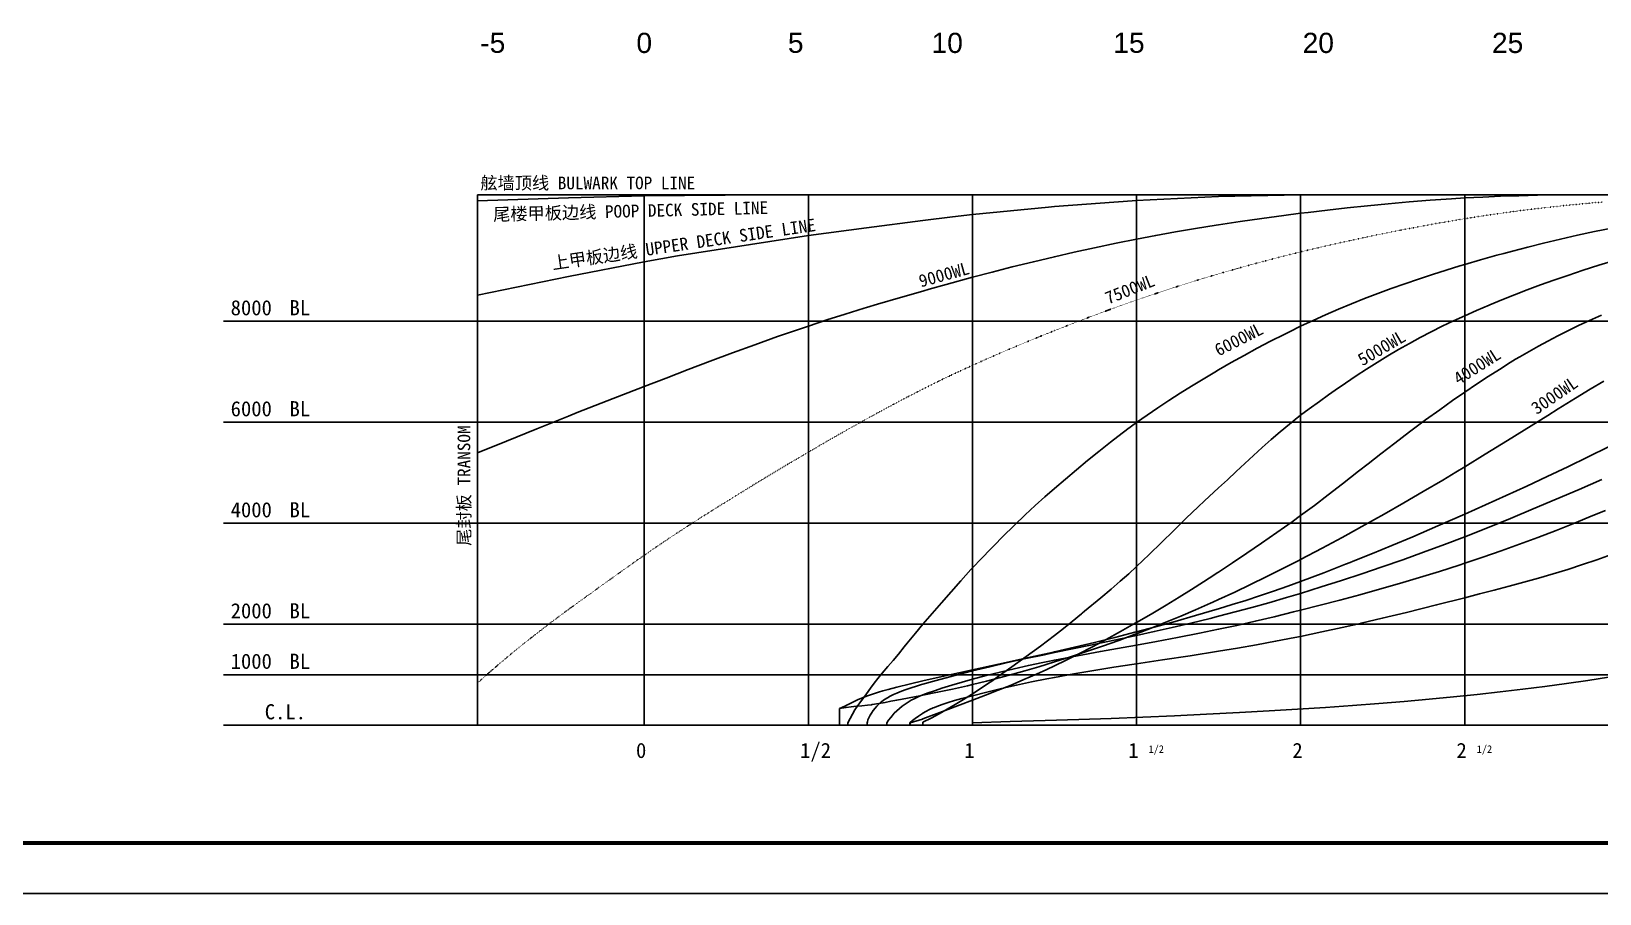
# Model space of a CAD drawing. Header units: millimetres. Extents: x 144707 to 335107, y -68023 to 180297.
# Drawn here: x 227278 to 258339, y 56138 to 73211 of the extents above; entities that cross this region are included whole.
import ezdxf
from ezdxf.enums import TextEntityAlignment as Align

# ---------------------------------------------------------------- set-up
doc = ezdxf.new("R2010")
doc.units = ezdxf.units.MM
doc.linetypes.add('ACAD_ISO07W100', pattern=[3.5, 0.5, -3])
for name, color, linetype in [('11', 7, 'Continuous'), ('11TEXTE', 4, 'Continuous'), ('WATER LINE', 62, 'Continuous')]:
    doc.layers.add(name, color=color, linetype=linetype)
doc.styles.add('SWISS721LIGHTBT', font='swissl.ttf')

# ---------------------------------------------------------------- blocks, each defined once
blk = doc.blocks.new('FRAMENUMBER')
at = {"layer": '11TEXTE', "style": 'SWISS721LIGHTBT'}
for s, p in [('-5', (-3000, -750)), ('0', (0, -750)), ('5', (3000, -750)), ('10', (6000, -750)), ('15', (9600, -750)), ('20', (13350, -750)), ('25', (17100, -750))]:
    blk.add_text(s, height=400, dxfattribs=at).set_placement(p, align=Align.MIDDLE)

msp = doc.modelspace()

# ---------------------------------------------------------------- linework, layer by layer
for p in [(242666.5743, 69973.3836), (236116.5743, 69858.6836)]:
    msp.add_line(p, (236116.5743, 69973.3836))
at = {"color": 6}
msp.add_line((236116.5766, 68121.3828), (236116.5766, 59473.3825), dxfattribs=at)
at = {"color": 1}
for points in [[(216206.5908, 56138.493), (335106.5908, 56138.493), (335106.5908, 98138.493), (216206.5908, 98138.493)], [(218706.5908, 57138.493), (334106.5908, 57138.493), (334106.5908, 97138.493), (218706.5908, 97138.493)]]:
    msp.add_lwpolyline(points, close=True, dxfattribs=at)
at = {"color": 1, "const_width": 80}
msp.add_lwpolyline([(218706.5908, 97138.493), (334106.5908, 97138.493), (334106.5908, 57138.493), (218706.5908, 57138.493), (218706.5908, 97178.493)], dxfattribs=at)
for points in [[(243470.5721, 69973.3833), (242650.577, 69973.3833)], [(244288.5775, 69973.3833), (243470.5721, 69973.3833)], [(245105.5697, 69973.3833), (244288.5775, 69973.3833)], [(245921.5792, 69973.3833), (245105.5697, 69973.3833)], [(246735.5745, 69973.3833), (245921.5792, 69973.3833)], [(247141.5743, 69973.3833), (246735.5745, 69973.3833)], [(247547.5741, 69973.3833), (247141.5743, 69973.3833)], [(247953.5799, 69973.3833), (247547.5741, 69973.3833)], [(248358.5726, 69973.3833), (247953.5799, 69973.3833)], [(248762.5704, 69973.3833), (248358.5726, 69973.3833)], [(249166.5743, 69973.3833), (248762.5704, 69973.3833)], [(249661.5694, 69973.3833), (249166.5743, 69973.3833)], [(250156.5767, 69973.3833), (249661.5694, 69973.3833)], [(250649.5699, 69973.3833), (250156.5767, 69973.3833)], [(251142.5753, 69973.3833), (250649.5699, 69973.3833)], [(251633.5726, 69973.3833), (251142.5753, 69973.3833)], [(252124.576, 69973.3833), (251633.5726, 69973.3833)], [(252613.5775, 69973.3833), (252124.576, 69973.3833)]]:
    msp.add_lwpolyline(points)
at = {"layer": '11', "color": 233, "linetype": 'Continuous'}
for points in [[(236116.5743, 59473.3825), (236116.5743, 69855.5844), (237916.5743, 69917.4844), (239416.5743, 69951.3844), (241819.8943, 69973.3844), (242666.5743, 69973.3844), (243816.5743, 69973.3844), (245916.5743, 69973.3844), (249166.5743, 69973.3844), (252016.6743, 69973.3844)], [(236116.5743, 59473.3825), (236116.5743, 64473.3844), (236116.5743, 67986.9744), (237916.5743, 68360.1044), (239416.5743, 68647.9944), (240074.9523, 68763.8144), (242666.5743, 69167.1044), (243816.5743, 69323.1544), (244936.5743, 69468.0844), (245518.5943, 69538.1844), (245916.5743, 69583.8844), (247424.7843, 69732.5844), (247541.5743, 69742.7844), (249079.7643, 69856.7844), (249166.5743, 69862.1844), (250791.5743, 69940.5844), (252416.5743, 69972.5844), (252704.8743, 69973.3844)]]:
    msp.add_lwpolyline(points, dxfattribs=at)
at = {"layer": '11', "color": 3, "linetype": 'Continuous'}
for points in [[(236116.5743, 59474.3824), (236116.5743, 64864.0825), (236689.0143, 65099.9025), (237289.5143, 65343.3725), (237916.5743, 65593.8325), (238088.0243, 65661.6625), (238680.8613, 65894.2725), (239416.5743, 66179.6725), (239851.6743, 66347.5525), (240287.3893, 66514.4225), (240724.5343, 66680.1525), (241164.1243, 66844.4725), (241607.2643, 67006.8825), (242055.0043, 67166.6925), (242508.0643, 67323.0125), (242666.5743, 67376.2625), (243029.9543, 67496.2525), (243397.8943, 67614.2325), (243772.4343, 67730.3125), (243816.5743, 67743.7225), (244036.7943, 67809.8125), (244489.3043, 67942.6325), (244936.5743, 68070.1325), (245062.1543, 68105.3325), (245396.8043, 68198.7225), (245916.5743, 68341.7625), (246305.7443, 68444.6725), (246704.5443, 68546.4725), (247123.1143, 68649.3625), (247541.5743, 68748.0025), (247933.3543, 68836.7725), (248335.2043, 68924.9625), (248761.6443, 69015.1925), (249166.5743, 69096.8625), (249548.2743, 69169.7625), (249937.6743, 69240.1325), (250336.0743, 69308.3825), (250742.3743, 69374.4125), (250791.5743, 69382.1625), (251220.7743, 69447.4925), (251651.5743, 69508.9825), (252083.4743, 69566.8825), (252416.5743, 69609.1825), (252565.2743, 69627.5825), (252949.6743, 69673.3825), (253340.0743, 69717.3825), (253739.0743, 69759.4825), (254147.4743, 69799.3825), (254563.2743, 69836.1825), (254982.6743, 69868.9825), (255401.7743, 69897.2825), (255666.5743, 69912.7825), (256022.5743, 69930.6825), (256376.1743, 69945.2825), (256737.0743, 69956.9825), (257105.8743, 69965.5825), (257512.2743, 69971.4825), (257697.2743, 69972.3825)], [(252704.8743, 69973.3844), (289036.574, 69973.3833)], [(243449.0743, 59474.3825), (243449.0743, 59523.3825), (243493.1943, 59607.5305), (243539.1743, 59692.7335), (243589.9543, 59778.3275), (243646.7343, 59863.5075), (243686.5643, 59918.8095), (243816.5743, 60095.2775), (243897.0943, 60208.2065), (243970.4543, 60307.1125), (244042.6743, 60399.1315), (244129.0643, 60503.2225), (244242.3643, 60634.3625), (244347.2143, 60755.6425), (244450.1143, 60878.4325), (244566.9743, 61023.7925), (244625.4643, 61098.0925), (244786.2543, 61293.4825), (244936.5743, 61470.7225), (245120.0643, 61682.9025), (245305.3443, 61897.1825), (245492.9643, 62114.5325), (245685.5743, 62334.3725), (245886.1343, 62555.4225), (245916.5743, 62588.1625), (246093.1643, 62774.1125), (246279.3143, 62964.7725), (246353.7043, 63039.6225), (246514.6143, 63200.0225), (246750.7143, 63431.4025), (246963.6643, 63635.2625), (247161.9543, 63820.2025), (247352.6743, 63993.1825), (247541.5743, 64159.5225), (247757.5843, 64345.1825), (247975.0843, 64529.1725), (248195.0243, 64712.0325), (248418.9443, 64894.2225), (248648.5743, 65076.0325), (248885.1543, 65257.3725), (248960.8743, 65314.1125), (248967.9143, 65319.3525), (249166.5743, 65464.7925), (249374.8843, 65612.0825), (249587.8743, 65757.5625), (249805.7743, 65901.7325), (250028.6743, 66044.8225), (250255.6743, 66186.6425), (250485.8743, 66326.7125), (250718.1743, 66464.4525), (250791.5743, 66507.2725), (251043.7743, 66652.1825), (251299.4743, 66795.1425), (251558.9743, 66936.1125), (251822.5743, 67074.8925), (252090.1743, 67211.1525), (252196.0743, 67263.8125), (252416.5743, 67370.7925), (252662.9743, 67486.1925), (252912.3743, 67598.5425), (253165.0743, 67707.9725), (253421.5743, 67814.5925), (253681.9743, 67918.4725), (253945.9743, 68019.6225), (254213.1743, 68117.9925), (254482.7743, 68213.4825), (254754.0743, 68306.0325), (255026.2743, 68395.6025), (255298.6743, 68482.1825), (255570.7743, 68565.7925), (255666.5743, 68594.5525), (255981.1743, 68686.6325), (256304.8743, 68777.5525), (256442.9743, 68815.2125), (256609.9743, 68859.9725), (256918.1743, 68940.0425), (257225.9743, 69016.6525), (257565.8743, 69097.4225), (257903.1743, 69173.5525), (258239.8743, 69245.6725), (258577.4743, 69314.1625)], [(244931.3643, 59474.3825), (244931.3643, 59523.3825), (244933.4643, 59526.369), (244936.5743, 59530.2812), (245096.6643, 59611.3305), (245256.8543, 59697.4475), (245417.3043, 59788.2125), (245577.7043, 59882.8085), (245737.3343, 59980.2105), (245895.2443, 60079.4775), (245916.5743, 60093.1135), (246072.5743, 60193.9795), (246235.1343, 60303.4905), (246298.6943, 60347.6585), (246405.0943, 60422.4365), (246697.3043, 60628.9925), (246981.7643, 60833.3925), (247262.3643, 61039.0125), (247541.5743, 61248.7425), (247718.7343, 61386.5325), (247890.6143, 61524.2925), (248079.7143, 61680.6925), (248092.8943, 61691.7825), (248136.0743, 61727.8225), (248458.3343, 61994.8325), (248666.8843, 62169.6125), (248845.4343, 62323.2325), (249014.0243, 62473.0625), (249166.5743, 62613.1825), (249416.2743, 62851.1425), (249662.4743, 63090.9225), (249907.2743, 63330.8525), (250152.7743, 63569.6725), (250387.5743, 63794.3725), (250515.2743, 63914.5125), (250791.5743, 64170.6925), (250965.1743, 64332.0925), (251138.2743, 64493.1925), (251311.0743, 64653.8525), (251484.1743, 64813.7025), (251658.1743, 64972.2025), (251834.1743, 65128.7925), (252013.2743, 65283.0025), (252196.2743, 65434.5725), (252383.4743, 65583.4325), (252416.5743, 65609.1225), (252583.2743, 65735.6525), (252787.3743, 65885.5525), (252970.0743, 66016.0225), (253097.8743, 66105.4625), (253305.3743, 66248.0825), (253513.7743, 66387.7525), (253723.0743, 66524.1625), (253933.2743, 66657.0125), (254145.2743, 66786.5325), (254358.0743, 66911.7725), (254571.6743, 67032.6525), (254787.1743, 67149.7325), (255004.3743, 67262.9525), (255223.3743, 67372.4725), (255444.0743, 67478.5025), (255666.5743, 67581.2725), (255901.2743, 67685.5425), (256149.9743, 67791.9425), (256164.0743, 67797.8625), (256403.9743, 67896.7825), (256651.8743, 67995.5225), (256905.4743, 68092.9925), (257165.5743, 68189.5025), (257432.4743, 68285.0225), (257706.0743, 68379.5025), (258014.4743, 68482.0225), (258323.2743, 68580.5525), (258630.6743, 68674.6925)], [(244683.5843, 59474.3825), (244683.5843, 59523.3825), (244928.9743, 59594.9875), (244936.5743, 59597.2515), (245429.3543, 59782.8795), (245916.5743, 59967.9485), (246172.6143, 60065.8345), (246427.9443, 60166.0765), (246682.3943, 60269.0635), (246935.7643, 60375.1595), (247187.8143, 60484.8525), (247389.0043, 60576.1025), (247541.5743, 60648.0525), (247773.3543, 60760.8425), (248025.6243, 60887.9125), (248294.0543, 61027.5025), (248563.9443, 61172.1125), (248850.6443, 61329.9225), (249078.8943, 61457.7925), (249166.5743, 61507.1525), (249457.2743, 61674.7925), (249754.6743, 61850.8025), (250012.4743, 62007.2625), (250255.4743, 62158.4425), (250492.7743, 62309.8525), (250718.6743, 62457.8225), (250766.7743, 62489.7425), (250791.5743, 62506.2225), (251068.2743, 62690.9725), (251351.0743, 62881.3325), (251644.2743, 63079.9725), (251946.7743, 63287.8225), (252251.1743, 63502.5825), (252416.5743, 63622.4825), (252689.0743, 63824.2025), (252964.3743, 64032.9125), (253244.4743, 64249.6925), (253563.9743, 64501.1425), (253753.2743, 64651.3925), (254004.9743, 64848.4325), (254279.6743, 65059.6425), (254571.8743, 65280.1425), (254891.5743, 65517.0425), (255171.3743, 65720.3325), (255425.5743, 65901.0225), (255666.5743, 66068.2425), (255903.1743, 66227.6925), (256132.1743, 66378.1625), (256352.5743, 66519.2325), (256565.5743, 66651.8525), (256674.1743, 66717.9225), (256761.1743, 66769.8525), (256943.0743, 66875.5625), (257126.9743, 66978.6925), (257314.6743, 67080.1925), (257507.9743, 67181.0825), (257708.6743, 67282.0925), (257918.8743, 67384.2025), (258140.4743, 67488.2225), (258375.3743, 67594.8025)], [(243286.5743, 59474.3825), (243286.5743, 59803.2075), (243408.8543, 59822.7115), (243416.5743, 59823.8255), (243516.3043, 59837.9105), (243618.7343, 59849.2945), (243726.2343, 59859.2895), (243839.2643, 59870.2765), (243916.5743, 59879.2355), (243931.3443, 59881.3095), (244060.6443, 59902.2255), (244184.8743, 59925.9025), (244302.7243, 59949.4085), (244416.5743, 59971.4665), (244872.2843, 60057.3665), (244936.5743, 60069.6935), (245226.1943, 60126.3945), (245519.7043, 60187.7485), (245817.5043, 60254.2115), (245916.5743, 60277.2375), (246196.6943, 60345.1905), (246473.3243, 60416.3575), (246718.8343, 60482.8725), (246953.1843, 60549.1025), (247234.5043, 60631.8525), (247541.5743, 60725.6925), (247857.2743, 60825.3225), (248174.4943, 60929.2425), (248493.6343, 61038.3925), (248814.8243, 61153.0125), (249137.7843, 61272.5525), (249166.5743, 61283.3825), (249457.2743, 61395.3425), (249749.8743, 61512.4825), (250043.7743, 61634.1525), (250337.8743, 61759.5825), (250631.0743, 61888.2225), (250679.9743, 61910.0725), (250791.5743, 61960.3825), (251110.9743, 62107.6025), (251424.2743, 62256.4025), (251736.5743, 62409.0025), (252054.0743, 62568.4025), (252382.1743, 62737.4025), (252416.5743, 62755.3225), (252842.4743, 62979.6425), (253238.9743, 63192.2125), (253300.0743, 63225.3225), (253688.0743, 63437.5425), (254073.9743, 63653.2625), (254459.1743, 63873.1425), (254844.5743, 64097.2125), (255230.0743, 64324.9825), (255491.0743, 64481.3625), (255666.5743, 64587.8125), (256073.9743, 64838.0325), (256511.7743, 65110.0125), (257309.8743, 65606.1425), (257520.1743, 65738.1025), (257861.2743, 65949.8425), (258153.2743, 66127.5025), (258421.6743, 66286.7925)], [(243286.5743, 59474.3825), (243286.5743, 59803.2115), (243389.6443, 59853.0545), (243416.5743, 59865.4765), (243421.3143, 59867.6685), (243442.1443, 59877.4185), (243562.8443, 59936.5935), (243653.7943, 59980.4635), (243738.0643, 60017.2805), (243818.9043, 60048.7195), (243916.5743, 60082.9245), (244054.2343, 60127.3975), (244142.3743, 60153.7745), (244245.6243, 60182.6865), (244416.5743, 60227.1915), (244691.5443, 60294.8495), (244936.5743, 60352.2395), (245377.5243, 60452.1845), (245916.5743, 60571.7925), (246435.1343, 60682.7625), (246970.1843, 60797.9125), (247519.5643, 60919.9225), (247541.5743, 60924.9125), (247939.0943, 61016.1625), (248336.9943, 61110.9125), (248735.4143, 61209.6425), (249134.4043, 61312.7425), (249166.5743, 61321.2425), (249543.6743, 61421.8225), (249930.8743, 61528.2725), (250337.4743, 61644.6025), (250763.2743, 61771.2725), (250791.5743, 61779.8525), (251059.7743, 61861.5525), (251329.3743, 61945.0625), (251602.3743, 62032.0525), (251880.5743, 62124.5125), (252164.6743, 62223.8325), (252416.5743, 62316.3525), (252873.8743, 62490.5225), (253308.2743, 62659.9825), (253397.5743, 62695.3325), (253458.9743, 62719.7625), (253837.4743, 62872.2825), (254224.4743, 63031.8025), (254636.8743, 63205.3525), (255135.9743, 63419.7625), (255666.5743, 63652.0325), (256076.7743, 63834.3025), (256486.1743, 64018.8125), (256894.4743, 64205.8125), (257301.4743, 64395.7325), (257706.9743, 64589.0025), (258110.8743, 64786.0325), (258512.7743, 64987.0625)], [(243831.3943, 59474.3825), (243831.3943, 59523.3825), (243836.7543, 59543.1337), (243846.5043, 59577.6895), (243855.8843, 59604.1545), (243869.2743, 59633.8105), (243889.9043, 59672.1595), (243916.5743, 59714.5915), (243952.8643, 59766.3445), (243988.2443, 59811.0865), (244023.7343, 59850.9875), (244059.8543, 59886.8935), (244098.1143, 59920.3965), (244117.8643, 59936.1495), (244125.2743, 59941.8375), (244176.4943, 59978.7885), (244231.2843, 60014.3125), (244289.1243, 60047.9285), (244350.4243, 60079.7505), (244416.5743, 60110.3355), (244508.8243, 60147.5775), (244605.0343, 60181.8845), (244704.6843, 60214.0835), (244806.7743, 60245.1495), (244910.1143, 60275.8785), (244936.5743, 60283.7365), (245200.8443, 60359.6445), (245470.7543, 60433.4435), (245763.3843, 60509.4425), (245916.5743, 60547.8525), (246261.3843, 60631.4125), (246612.6943, 60712.2325), (246972.9043, 60791.2025), (247342.2043, 60869.3725), (247399.3343, 60881.3125), (247541.5743, 60910.9625), (248257.3043, 61059.5725), (248972.7443, 61210.0325), (249166.5743, 61251.6025), (249518.2743, 61328.2825), (249875.7743, 61408.3425), (250244.6743, 61494.3525), (250627.2743, 61588.1825), (250791.5743, 61629.9825), (251118.1743, 61715.0825), (251449.1743, 61803.7625), (251787.9743, 61897.8425), (252135.6743, 61998.7025), (252416.5743, 62083.7025), (252821.0743, 62209.7225), (253224.8743, 62338.7225), (253628.8743, 62471.3725), (254033.8743, 62608.3825), (254440.9743, 62750.4825), (254850.9743, 62898.2525), (255264.2743, 63051.8725), (255666.5743, 63205.5825), (256117.7743, 63383.1725), (256570.3743, 63566.2125), (257023.8743, 63754.0225), (257477.7743, 63945.7425), (257931.2743, 64140.5525), (258383.3743, 64337.8925)], [(244218.9443, 59474.3825), (244218.9443, 59523.3825), (244252.0343, 59570.0382), (244297.8743, 59628.1865), (244324.5743, 59660.0345), (244369.2843, 59709.9055), (244416.5743, 59757.7905), (244471.9343, 59806.9685), (244524.8843, 59849.9325), (244582.4543, 59892.0385), (244640.9443, 59930.0985), (244703.0843, 59965.9165), (244772.6443, 60001.4855), (244855.4043, 60039.3525), (244936.5743, 60073.4495), (245038.5843, 60112.4965), (245162.2843, 60155.9285), (245181.9443, 60162.5395), (245307.5743, 60203.6265), (245511.4743, 60266.3335), (245715.0943, 60325.5975), (245916.5743, 60382.2285), (246188.3443, 60455.4165), (246463.3043, 60525.4625), (246742.3843, 60592.2025), (247026.0643, 60655.7225), (247314.0743, 60716.3725), (247541.5743, 60762.1525), (247995.3743, 60849.2825), (248449.9543, 60932.5125), (248904.8743, 61013.9625), (249166.5743, 61060.8725), (249565.0743, 61133.1125), (249975.5743, 61209.4025), (250412.1743, 61294.3425), (250791.5743, 61371.9825), (251153.2743, 61449.9225), (251519.3743, 61533.0325), (251892.2743, 61621.6825), (252272.4743, 61715.4125), (252416.5743, 61751.5425), (252805.2743, 61850.2025), (253195.8743, 61952.0725), (253588.2743, 62057.4925), (253981.9743, 62166.7225), (254376.3743, 62279.9425), (254770.8743, 62397.2325), (255164.5743, 62518.6225), (255556.7743, 62644.1025), (255666.5743, 62680.0925), (256028.2743, 62801.7325), (256389.8743, 62927.1925), (256751.5743, 63057.0025), (257113.6743, 63191.5225), (257476.3743, 63330.9125), (257839.8743, 63475.0825), (258204.3743, 63623.6425), (258452.6743, 63726.9025)], [(244677.3743, 59474.3825), (244677.3743, 59523.3825), (244728.1943, 59566.7211), (244782.9643, 59609.0925), (244845.3243, 59653.0305), (244929.8343, 59707.4635), (244936.5743, 59711.6205), (244996.4143, 59746.0545), (245064.5643, 59781.4145), (245135.7743, 59814.6015), (245163.9843, 59826.7415), (245244.7943, 59859.0435), (245335.3043, 59891.6185), (245438.3543, 59925.1295), (245559.1443, 59960.8465), (245707.6143, 60001.2865), (245916.5743, 60055.3545), (246203.1943, 60128.0005), (246493.2243, 60198.7705), (246787.8643, 60266.4645), (247087.6243, 60330.4955), (247392.0443, 60390.9645), (247541.5743, 60419.2855), (247927.7243, 60489.3725), (248320.1143, 60556.2625), (248717.1743, 60620.0125), (249117.2143, 60681.4425), (249166.5743, 60688.9025), (249679.0743, 60765.7925), (250231.0743, 60849.0725), (250791.5743, 60937.2625), (251167.4743, 60999.5825), (251544.1743, 61065.2025), (251921.9743, 61134.7525), (252300.6743, 61208.6825), (252416.5743, 61232.1625), (252833.9743, 61319.1625), (253241.0743, 61407.8425), (253601.3743, 61489.4525), (253613.5743, 61492.2825), (254032.5743, 61590.6925), (254515.2743, 61707.5825), (255108.1743, 61855.0425), (255666.5743, 61997.3625), (255959.2743, 62072.4825), (256251.8743, 62148.1225), (256544.2743, 62225.0325), (256836.2743, 62303.9425), (257127.7743, 62385.5325), (257418.6743, 62470.4125), (257708.7743, 62559.0925), (257998.0743, 62651.9725), (258286.4743, 62749.3225), (258573.8743, 62851.2425)], [(245916.5743, 59473.3825), (245916.5743, 59523.3825), (245916.5743, 59523.3825), (246661.3843, 59543.9636), (247358.6243, 59564.5763), (248021.3443, 59585.9075), (248661.5943, 59608.5845), (249290.4943, 59633.1795), (249918.2743, 59660.2085), (250554.0743, 59690.1385), (251206.5743, 59723.3825), (251790.8743, 59755.5305), (252357.8743, 59789.3975), (252908.3743, 59825.0925), (253443.2743, 59862.7125), (253963.4743, 59902.3505), (254469.6743, 59944.0875), (254962.7743, 59987.9985), (255443.3743, 60034.1495), (255912.2743, 60082.6005), (256370.1743, 60133.4015), (256817.5743, 60186.5975), (257255.2743, 60242.2255), (257683.7743, 60300.3145), (258103.5743, 60360.8905), (258515.2743, 60423.9685)]]:
    msp.add_lwpolyline(points, dxfattribs=at)
at = {"layer": '11', "color": 3, "linetype": 'ACAD_ISO07W100'}
msp.add_lwpolyline([(236116.5743, 59474.3825), (236116.5743, 60311.1825), (236289.4043, 60466.1125), (236309.8443, 60484.1525), (236408.2643, 60570.1925), (236597.2743, 60732.1625), (236791.6243, 60894.4225), (236992.8543, 61058.1925), (237202.8643, 61224.8825), (237424.1043, 61396.2725), (237660.1843, 61574.9525), (237916.5743, 61764.8125), (238227.7343, 61990.6825), (238331.7543, 62065.6225), (238658.1013, 62300.1925), (239039.9533, 62573.3425), (239416.5743, 62838.5425), (239676.2013, 63017.2825), (239935.7173, 63192.0125), (240231.9123, 63386.8325), (240538.2143, 63583.7325), (240878.1343, 63797.8125), (241276.5643, 64044.4225), (241631.0043, 64261.2525), (241818.0243, 64374.8825), (242251.2343, 64634.9925), (242666.5743, 64880.1225), (243056.9043, 65106.4625), (243448.3643, 65328.9725), (243816.5743, 65534.3125), (244035.3443, 65654.6025), (244337.8243, 65817.9825), (244637.9943, 65976.2525), (244936.5743, 66129.3425), (245228.8743, 66274.8825), (245476.4843, 66394.5525), (245621.0043, 66462.7425), (245651.4543, 66476.9525), (245916.5743, 66598.5925), (246230.8743, 66738.6725), (246553.7343, 66878.5325), (246893.9443, 67022.1825), (247254.9043, 67170.6925), (247541.5743, 67285.5925), (247888.0943, 67421.3025), (248237.0843, 67554.5925), (248591.3943, 67686.1825), (248953.9443, 67816.6125), (249166.5743, 67890.9525), (249502.1743, 68005.1725), (249841.2743, 68117.0225), (250186.5743, 68227.0825), (250540.5743, 68335.6225), (250791.5743, 68409.9125), (250966.1743, 68460.2725), (251306.3743, 68555.8925), (251676.6743, 68656.2925), (252046.5743, 68752.5725), (252416.5743, 68844.7325), (252810.4743, 68938.2425), (253203.5743, 69027.4025), (253597.2743, 69112.8025), (253993.3743, 69195.0525), (254394.1743, 69274.6225), (254801.6743, 69351.7725), (255217.5743, 69426.3125), (255641.5743, 69497.5825), (255666.5743, 69501.5825), (256021.3743, 69557.0825), (256372.4743, 69608.2825), (256722.7743, 69655.4825), (256944.0743, 69683.4825), (257306.3743, 69725.9825), (257685.7743, 69766.5825), (258040.7743, 69801.0825), (258405.0743, 69833.1825)], dxfattribs=at)
at = {"layer": 'WATER LINE'}
for points in [[(239416.5743, 59473.3825), (239416.5743, 69973.3833)], [(242666.5743, 69973.3833), (242666.5743, 59473.3825)], [(245916.5743, 59473.3825), (245916.5743, 69973.3833)], [(249166.5743, 69973.3833), (249166.5743, 59473.3825)], [(252416.5743, 59473.3825), (252416.5743, 69973.3833)], [(255666.5743, 69973.3833), (255666.5743, 59473.3825)]]:
    msp.add_lwpolyline(points, dxfattribs=at)
at = {"layer": 'WATER LINE', "color": 52}
for points in [[(304416.5743, 67473.3829), (231080.5758, 67473.3829)], [(304416.5743, 65473.3833), (231080.5758, 65473.3833)], [(304416.5743, 63473.3833), (231080.5758, 63473.3833)], [(304416.5743, 61473.3833), (231080.5758, 61473.3833)], [(231080.5758, 60473.384), (304416.5743, 60473.384)], [(231080.5758, 59473.3825), (304416.5743, 59473.3825)]]:
    msp.add_lwpolyline(points, dxfattribs=at)

# ---------------------------------------------------------------- block references
at = {"layer": 'WATER LINE'}
msp.add_blockref('FRAMENUMBER', (239416.5743, 73732.7953), dxfattribs=at)

# ---------------------------------------------------------------- texts
at = {"layer": '11TEXTE'}
for s, rotation, p in [('9000WL', 15.45842128, (244894.8488, 68140.0489)), ('7500WL', 21.83376241, (248605.3846, 67801.7289)), ('6000WL', 27.0669092, (250792.993, 66770.6736)), ('5000WL', 30.31436033, (253641.031, 66577.8237)), ('4000WL', 32.47195206, (255546.8719, 66201.6742)), ('3000WL', 34.3651238, (257091.6177, 65613.7837))]:
    msp.add_text(s, height=250, rotation=rotation, dxfattribs=at).set_placement(p)
at = {"layer": '11TEXTE', "insert": (236170.1014, 70056.8308), "char_height": 250, "width": 5619.405347, "attachment_point": 7}
msp.add_mtext('{\\f宋体|b0|i0|c134|p2;舷墙顶线} BULWARK TOP LINE', dxfattribs=at)
at = {"layer": '11TEXTE', "char_height": 250, "attachment_point": 7}
for s, insert, width, rotation in [('{\\f宋体|b0|i0|c134|p2;尾楼甲板边线 POOP DECK SIDE LINE}', (236426.9396, 69433.5677), 16940.375217, 1.42755709), ('{\\f宋体|b0|i0|c134|p2;上甲板边线} UPPER DECK SIDE LINE', (237611.3384, 68466.8913), 6959.928411, 8.34997737), ('{\\f宋体|b0|i0|c134|p2;尾封板} TRANSOM', (235998.4776, 63024.6726), 3444.210252, 90)]:
    msp.add_mtext(s, dxfattribs=dict(at, insert=insert, width=width, rotation=rotation))
at = {"layer": 'WATER LINE', "color": 52}
for s, p in [('8000', (231224.8439, 67589.1332)), ('BL', (232391.3675, 67589.1332)), ('6000', (231224.8439, 65589.1332)), ('BL', (232391.3675, 65589.1336)), ('4000', (231224.8439, 63589.1332)), ('BL', (232391.3675, 63589.1336)), ('2000', (231224.8439, 61589.1332)), ('BL', (232391.3675, 61589.1336)), ('1000', (231224.8439, 60589.1332)), ('BL', (232391.3675, 60589.1343)), ('C.L.', (231900.2901, 59589.1332))]:
    msp.add_text(s, height=300, dxfattribs=at).set_placement(p)
at = {"layer": 'WATER LINE'}
for s, height, p in [('0', 300, (239253.2811, 58824.0409)), ('1/2', 300, (242503.2811, 58824.0409)), ('1', 300, (245753.2811, 58824.0409)), ('1', 300, (249003.2811, 58824.0409)), ('1/2', 150, (249404.3204, 58925.5611)), ('2', 300, (252253.2811, 58824.0409)), ('2', 300, (255503.2811, 58824.0409)), ('1/2', 150, (255904.3204, 58925.5611))]:
    msp.add_text(s, height=height, dxfattribs=at).set_placement(p)

doc.saveas('drawing.dxf')
